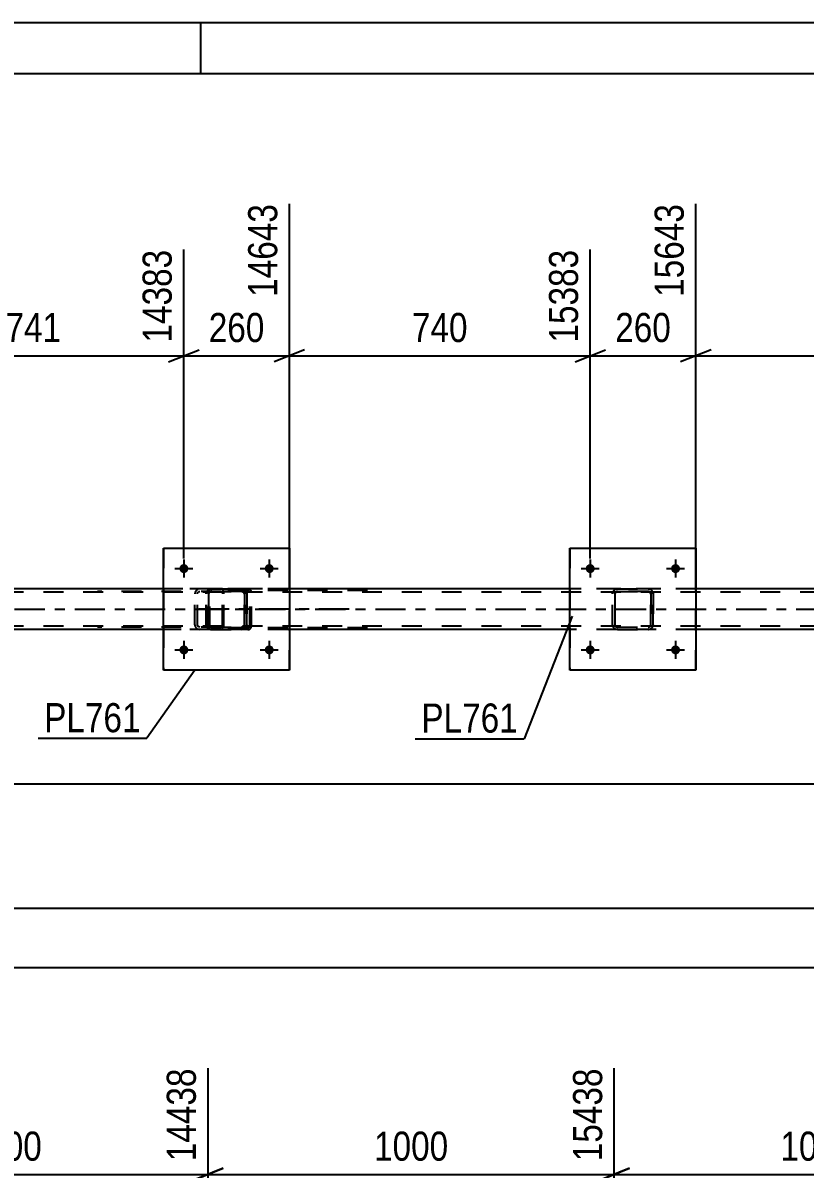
# Model space of a CAD drawing. Header units: millimetres. Extents: x 0 to 841, y 0 to 594.
# Drawn here: x 613.5 to 690.5, y 481.2 to 594 of the extents above; entities that cross this region are included whole.
import ezdxf

# ---------------------------------------------------------------- set-up
doc = ezdxf.new("R2010")
doc.units = ezdxf.units.MM
doc.linetypes.add('DXK_LINE_DOT2', pattern=[3.9198, 1.9599, -1.9599])
doc.linetypes.add('DXK_LINE_DOT3', pattern=[5.9187, 2.979, -0.9799, 0.9799, -0.9799])
doc.styles.add('Arial Narrow', font='ARIALN.TTF', dxfattribs={"height": 0.2})

# ---------------------------------------------------------------- blocks, each defined once
blk = doc.blocks.new('Unknown-318889209-1133')
at = {"color": 5, "linetype": 'Continuous'}
for p, q in [((841, 594), (0, 594)), ((631, 589), (631, 594)), ((836, 589), (5, 589))]:
    blk.add_line(p, q, dxfattribs=at)
blk = doc.blocks.new('Part-318889209-5062 - 4978')
at = {"color": 7, "linetype": 'DXK_LINE_DOT2'}
for p, q in [((671.51, 537.83), (671.55, 538.01)), ((671.55, 538.01), (671.52, 537.83)), ((671.82, 538), (671.77, 537.92)), ((671.78, 537.92), (671.83, 538)), ((671.81, 538.27), (671.99, 538.31)), ((672, 538.31), (671.81, 538.27)), ((671.9, 538.05), (671.82, 538)), ((671.83, 538), (671.91, 538.05)), ((671.99, 538.07), (671.9, 538.05)), ((671.91, 538.05), (672, 538.07)), ((672, 538.31), (671.99, 538.31)), ((671.99, 538.31), (675.03, 538.31)), ((671.99, 538.07), (672, 538.07)), ((675.03, 538.07), (671.99, 538.07)), ((672, 538.31), (675.04, 538.31)), ((672, 538.07), (675.04, 538.07)), ((675.03, 538.31), (675.04, 538.31)), ((675.03, 538.31), (675.22, 538.27)), ((675.04, 538.07), (675.03, 538.07)), ((675.12, 538.05), (675.03, 538.07)), ((675.22, 538.27), (675.04, 538.31)), ((675.04, 538.07), (675.13, 538.05)), ((675.12, 538.05), (675.13, 538.05)), ((675.2, 538), (675.12, 538.05)), ((675.13, 538.05), (675.21, 538)), ((675.25, 537.92), (675.2, 538)), ((675.21, 538), (675.26, 537.92)), ((675.48, 538.01), (675.51, 537.83)), ((675.52, 537.83), (675.48, 538.01)), ((671.51, 537.83), (671.52, 537.83)), ((671.51, 534.79), (671.51, 537.83)), ((671.52, 534.79), (671.52, 537.83)), ((671.77, 537.92), (671.75, 537.83)), ((671.76, 537.83), (671.75, 537.83)), ((671.75, 537.83), (671.75, 534.79)), ((671.76, 537.83), (671.78, 537.92)), ((671.76, 534.79), (671.76, 537.83)), ((675.27, 537.83), (675.25, 537.92)), ((675.26, 537.92), (675.28, 537.83)), ((675.28, 537.83), (675.27, 537.83)), ((675.27, 537.83), (675.27, 534.79)), ((675.28, 534.79), (675.28, 537.83)), ((675.52, 537.83), (675.51, 537.83)), ((675.51, 537.83), (675.51, 534.79)), ((675.52, 534.79), (675.52, 537.83)), ((671.52, 534.79), (671.51, 534.79)), ((671.55, 534.6), (671.51, 534.79)), ((671.52, 534.79), (671.55, 534.6)), ((671.75, 534.79), (671.76, 534.79)), ((671.75, 534.79), (671.77, 534.7)), ((671.78, 534.7), (671.76, 534.79)), ((671.77, 534.7), (671.82, 534.62)), ((671.83, 534.62), (671.78, 534.7)), ((671.82, 534.62), (671.9, 534.57)), ((671.91, 534.57), (671.83, 534.62)), ((671.9, 534.57), (671.99, 534.55)), ((672, 534.55), (671.91, 534.57)), ((675.03, 534.55), (675.12, 534.57)), ((675.13, 534.57), (675.04, 534.55)), ((675.12, 534.57), (675.2, 534.62)), ((675.21, 534.62), (675.13, 534.57)), ((675.2, 534.62), (675.25, 534.7)), ((675.26, 534.7), (675.21, 534.62)), ((675.25, 534.7), (675.27, 534.79)), ((675.28, 534.79), (675.26, 534.7)), ((675.27, 534.79), (675.28, 534.79)), ((675.51, 534.79), (675.48, 534.6)), ((675.48, 534.6), (675.52, 534.79)), ((675.51, 534.79), (675.52, 534.79)), ((671.81, 534.34), (671.81, 534.34)), ((671.99, 534.31), (671.81, 534.34)), ((671.81, 534.34), (672, 534.31)), ((672, 534.55), (671.99, 534.55)), ((671.99, 534.55), (675.03, 534.55)), ((672, 534.31), (671.99, 534.31)), ((671.99, 534.31), (675.03, 534.31)), ((672, 534.55), (675.04, 534.55)), ((672, 534.31), (675.04, 534.31)), ((675.03, 534.55), (675.04, 534.55)), ((675.22, 534.34), (675.03, 534.31)), ((675.03, 534.31), (675.04, 534.31)), ((675.04, 534.31), (675.22, 534.34))]:
    blk.add_line(p, q, dxfattribs=at)
for centre, start, end in [((671.99, 537.83), 112.5, 157.5), ((672, 537.83), 112.5, 157.5), ((675.03, 537.83), 22.5, 67.5), ((675.04, 537.83), 22.5, 67.5), ((671.99, 534.79), 202.5, 247.5), ((672, 534.79), 202.5, 247.5), ((675.03, 534.79), 292.5, 337.5), ((675.04, 534.79), 292.5, 337.5)]:
    blk.add_arc(centre, 0.48, start, end, dxfattribs=at)
blk = doc.blocks.new('Part-318889209-4981 - 4978')
at = {"color": 7, "linetype": 'DXK_LINE_DOT2'}
for p, q in [((631.74, 538.11), (631.72, 537.99)), ((631.72, 534.63), (631.72, 537.99)), ((631.89, 537.99), (631.9, 538.05)), ((631.89, 534.63), (631.89, 537.99)), ((631.9, 538.05), (631.94, 538.1)), ((632.06, 538.31), (631.93, 538.28)), ((631.94, 538.1), (631.99, 538.14)), ((631.99, 538.14), (632.06, 538.15)), ((647.38, 538.31), (632.06, 538.31)), ((647.38, 538.15), (632.06, 538.15)), ((635.76, 538.28), (635.63, 538.31)), ((635.63, 538.15), (635.7, 538.14)), ((635.7, 538.14), (635.75, 538.1)), ((635.75, 538.1), (635.79, 538.05)), ((635.79, 538.05), (635.8, 537.99)), ((635.8, 534.63), (635.8, 537.99)), ((635.97, 537.99), (635.95, 538.11)), ((635.97, 534.63), (635.97, 537.99)), ((631.72, 534.63), (631.74, 534.51)), ((631.9, 534.57), (631.89, 534.63)), ((631.94, 534.52), (631.9, 534.57)), ((635.79, 534.57), (635.75, 534.52)), ((635.8, 534.63), (635.79, 534.57)), ((635.95, 534.51), (635.97, 534.63)), ((631.93, 534.33), (632.06, 534.31)), ((631.99, 534.48), (631.94, 534.52)), ((632.06, 534.47), (631.99, 534.48)), ((647.38, 534.47), (632.06, 534.47)), ((647.38, 534.31), (632.06, 534.31)), ((635.7, 534.48), (635.63, 534.47)), ((635.63, 534.31), (635.76, 534.33)), ((635.75, 534.52), (635.7, 534.48))]:
    blk.add_line(p, q, dxfattribs=at)
at = {"color": 7, "linetype": 'DXK_LINE_DOT3'}
blk.add_line((645.6, 536.31), (630.42, 536.31), dxfattribs=at)
at = {"color": 7, "linetype": 'DXK_LINE_DOT2'}
for centre, start, end in [((632.04, 537.97), 110.7583, 155.68), ((635.64, 537.97), 24.32, 69.2417), ((632.04, 534.64), 204.32, 249.2417), ((635.64, 534.64), 290.7583, 335.68)]:
    blk.add_arc(centre, 0.331, start, end, dxfattribs=at)
blk = doc.blocks.new('Part-318889209-5008 - 4978')
at = {"color": 7, "linetype": 'DXK_LINE_DOT2'}
for p, q in [((632.99, 538.31), (620.83, 538.31)), ((632.99, 538.07), (620.83, 538.07)), ((630.44, 538.01), (630.4, 537.83)), ((630.67, 537.92), (630.72, 538)), ((630.9, 538.31), (630.71, 538.27)), ((630.72, 538), (630.8, 538.05)), ((630.8, 538.05), (630.9, 538.07)), ((631.72, 538.07), (631.72, 538.31)), ((633.1, 538.27), (632.99, 538.31)), ((632.99, 538.07), (633.04, 538.05)), ((633.04, 538.05), (633.09, 538)), ((633.09, 538), (633.12, 537.92)), ((633.18, 538.17), (633.1, 538.27)), ((633.24, 538.01), (633.18, 538.17)), ((633.26, 537.83), (633.24, 538.01)), ((630.4, 534.79), (630.4, 537.83)), ((630.65, 537.83), (630.67, 537.92)), ((630.65, 534.79), (630.65, 537.83)), ((633.12, 537.92), (633.13, 537.83)), ((633.13, 534.79), (633.13, 537.83)), ((633.26, 534.79), (633.26, 537.83)), ((630.4, 534.79), (630.44, 534.6)), ((630.67, 534.7), (630.65, 534.79)), ((630.72, 534.62), (630.67, 534.7)), ((630.8, 534.57), (630.72, 534.62)), ((630.9, 534.55), (630.8, 534.57)), ((633.04, 534.57), (632.99, 534.55)), ((633.09, 534.62), (633.04, 534.57)), ((633.12, 534.7), (633.09, 534.62)), ((633.13, 534.79), (633.12, 534.7)), ((633.19, 534.48), (633.24, 534.6)), ((633.24, 534.6), (633.26, 534.79)), ((632.99, 534.55), (620.83, 534.55)), ((632.99, 534.31), (620.83, 534.31)), ((630.71, 534.34), (630.9, 534.31)), ((631.72, 534.31), (631.72, 534.55)), ((632.99, 534.31), (633.1, 534.34)), ((633.1, 534.34), (633.18, 534.45)), ((633.18, 534.45), (633.19, 534.48))]:
    blk.add_line(p, q, dxfattribs=at)
for centre, start, end in [((630.89, 537.81), 111.1941, 156.1506), ((630.89, 534.8), 203.8494, 248.8059)]:
    blk.add_arc(centre, 0.492, start, end, dxfattribs=at)
blk = doc.blocks.new('Part-318889209-5025 - 4978')
at = {"color": 7, "linetype": 'DXK_LINE_DOT2'}
for p, q in [((774.25, 537.99), (97.73, 537.99)), ((774.25, 538.31), (107.33, 538.31)), ((639.72, 538.31), (627.32, 538.31)), ((679.72, 538.31), (667.32, 538.31)), ((774.25, 534.63), (97.73, 534.63)), ((639.72, 534.31), (627.32, 534.31)), ((679.72, 534.31), (667.32, 534.31))]:
    blk.add_line(p, q, dxfattribs=at)
at = {"color": 2, "linetype": 'Continuous'}
for p, q in [((627.32, 538.31), (599.72, 538.31)), ((667.32, 538.31), (639.72, 538.31)), ((707.32, 538.31), (679.72, 538.31)), ((627.32, 534.31), (599.72, 534.31)), ((667.32, 534.31), (639.72, 534.31)), ((707.32, 534.31), (679.72, 534.31))]:
    blk.add_line(p, q, dxfattribs=at)
at = {"color": 7, "linetype": 'DXK_LINE_DOT3'}
blk.add_line((97.73, 536.31), (774.25, 536.31), dxfattribs=at)
blk = doc.blocks.new('Part-318889209-5057 - 4978')
at = {"color": 2, "linetype": 'Continuous'}
for p, q in [((667.32, 530.31), (667.32, 542.31)), ((667.32, 542.31), (667.32, 542.31)), ((667.32, 542.31), (679.72, 542.31)), ((679.72, 542.31), (679.72, 530.31)), ((667.32, 530.31), (667.32, 530.31)), ((679.72, 530.31), (667.32, 530.31))]:
    blk.add_line(p, q, dxfattribs=at)
at = {"color": 7, "linetype": 'DXK_LINE_DOT2'}
for p, q in [((667.32, 542.31), (667.32, 530.31)), ((667.32, 542.31), (667.32, 542.31)), ((679.72, 530.31), (679.72, 542.31)), ((667.32, 530.31), (667.32, 530.31))]:
    blk.add_line(p, q, dxfattribs=at)
blk = doc.blocks.new('Bolt-318889209-5141 - 4978')
at = {"linetype": 'Continuous'}
for points in [[(628.88, 540.31), (628.89, 540.4), (628.92, 540.49), (628.97, 540.57), (629.03, 540.64), (629.1, 540.69), (629.19, 540.73), (629.28, 540.75), (629.37, 540.75), (629.46, 540.73), (629.54, 540.69), (629.62, 540.64), (629.68, 540.57), (629.72, 540.49), (629.75, 540.4), (629.76, 540.31), (629.75, 540.22), (629.72, 540.13), (629.68, 540.05), (629.62, 539.98), (629.54, 539.93), (629.46, 539.89), (629.37, 539.87), (629.28, 539.87), (629.19, 539.89), (629.1, 539.93), (629.03, 539.98), (628.97, 540.05), (628.92, 540.13), (628.89, 540.22)], [(637.28, 540.31), (637.29, 540.4), (637.32, 540.49), (637.37, 540.57), (637.43, 540.64), (637.5, 540.69), (637.59, 540.73), (637.68, 540.75), (637.77, 540.75), (637.86, 540.73), (637.94, 540.69), (638.02, 540.64), (638.08, 540.57), (638.12, 540.49), (638.15, 540.4), (638.16, 540.31), (638.15, 540.22), (638.12, 540.13), (638.08, 540.05), (638.02, 539.98), (637.94, 539.93), (637.86, 539.89), (637.77, 539.87), (637.68, 539.87), (637.59, 539.89), (637.5, 539.93), (637.43, 539.98), (637.37, 540.05), (637.32, 540.13), (637.29, 540.22)]]:
    blk.add_hatch(color=1, dxfattribs=at).paths.add_polyline_path(points)
at = {"color": 1, "linetype": 'Continuous'}
for p, q in [((628.44, 540.31), (630.2, 540.31)), ((629.32, 541.19), (629.32, 539.43)), ((636.84, 540.31), (638.6, 540.31)), ((637.72, 541.19), (637.72, 539.43))]:
    blk.add_line(p, q, dxfattribs=at)
blk = doc.blocks.new('Bolt-318889209-5142 - 4978')
at = {"linetype": 'Continuous'}
for points in [[(628.88, 532.31), (628.89, 532.4), (628.92, 532.49), (628.97, 532.57), (629.03, 532.64), (629.1, 532.69), (629.19, 532.73), (629.28, 532.75), (629.37, 532.75), (629.46, 532.73), (629.54, 532.69), (629.62, 532.64), (629.68, 532.57), (629.72, 532.49), (629.75, 532.4), (629.76, 532.31), (629.75, 532.22), (629.72, 532.13), (629.68, 532.05), (629.62, 531.98), (629.54, 531.93), (629.46, 531.89), (629.37, 531.87), (629.28, 531.87), (629.19, 531.89), (629.1, 531.93), (629.03, 531.98), (628.97, 532.05), (628.92, 532.13), (628.89, 532.22)], [(637.28, 532.31), (637.29, 532.4), (637.32, 532.49), (637.37, 532.57), (637.43, 532.64), (637.5, 532.69), (637.59, 532.73), (637.68, 532.75), (637.77, 532.75), (637.86, 532.73), (637.94, 532.69), (638.02, 532.64), (638.08, 532.57), (638.12, 532.49), (638.15, 532.4), (638.16, 532.31), (638.15, 532.22), (638.12, 532.13), (638.08, 532.05), (638.02, 531.98), (637.94, 531.93), (637.86, 531.89), (637.77, 531.87), (637.68, 531.87), (637.59, 531.89), (637.5, 531.93), (637.43, 531.98), (637.37, 532.05), (637.32, 532.13), (637.29, 532.22)]]:
    blk.add_hatch(color=1, dxfattribs=at).paths.add_polyline_path(points)
at = {"color": 1, "linetype": 'Continuous'}
for p, q in [((628.44, 532.31), (630.2, 532.31)), ((629.32, 533.19), (629.32, 531.43)), ((636.84, 532.31), (638.6, 532.31)), ((637.72, 533.19), (637.72, 531.43))]:
    blk.add_line(p, q, dxfattribs=at)
blk = doc.blocks.new('Part-318889209-5210 - 4978')
at = {"color": 2, "linetype": 'Continuous'}
for p, q in [((627.32, 530.31), (627.32, 542.31)), ((627.32, 542.31), (627.32, 542.31)), ((627.32, 542.31), (639.72, 542.31)), ((639.72, 542.31), (639.72, 530.31)), ((627.32, 530.31), (627.32, 530.31)), ((639.72, 530.31), (627.32, 530.31))]:
    blk.add_line(p, q, dxfattribs=at)
at = {"color": 7, "linetype": 'DXK_LINE_DOT2'}
for p, q in [((627.32, 542.31), (627.32, 530.31)), ((627.32, 542.31), (627.32, 542.31)), ((639.72, 530.31), (639.72, 542.31)), ((627.32, 530.31), (627.32, 530.31))]:
    blk.add_line(p, q, dxfattribs=at)
blk = doc.blocks.new('Part-318889209-5211 - 4978')
at = {"color": 7, "linetype": 'DXK_LINE_DOT2'}
for p, q in [((631.52, 537.83), (631.55, 538.01)), ((631.56, 538.01), (631.52, 537.83)), ((631.78, 537.92), (631.83, 538)), ((631.83, 538), (631.78, 537.92)), ((631.81, 538.27), (632, 538.31)), ((632, 538.31), (631.82, 538.27)), ((631.83, 538), (631.91, 538.05)), ((631.91, 538.05), (631.83, 538)), ((631.91, 538.05), (632, 538.07)), ((632, 538.07), (631.91, 538.05)), ((632, 538.31), (635.04, 538.31)), ((632, 538.31), (632, 538.31)), ((632, 538.31), (635.04, 538.31)), ((632, 538.07), (635.04, 538.07)), ((632, 538.07), (632, 538.07)), ((635.04, 538.07), (632, 538.07)), ((635.04, 538.31), (635.04, 538.31)), ((635.04, 538.31), (635.22, 538.27)), ((635.23, 538.27), (635.04, 538.31)), ((635.04, 538.07), (635.04, 538.07)), ((635.04, 538.07), (635.13, 538.05)), ((635.13, 538.05), (635.04, 538.07)), ((635.13, 538.05), (635.13, 538.05)), ((635.13, 538.05), (635.21, 538)), ((635.21, 538), (635.13, 538.05)), ((635.21, 538), (635.26, 537.92)), ((635.26, 537.92), (635.21, 538)), ((635.48, 538.01), (635.52, 537.83)), ((635.52, 537.83), (635.49, 538.01)), ((631.52, 534.79), (631.52, 537.83)), ((631.52, 537.83), (631.52, 537.83)), ((631.52, 534.79), (631.52, 537.83)), ((631.76, 537.83), (631.78, 537.92)), ((631.78, 537.92), (631.76, 537.83)), ((631.76, 534.79), (631.76, 537.83)), ((631.76, 537.83), (631.76, 537.83)), ((631.76, 537.83), (631.76, 534.79)), ((635.26, 537.92), (635.28, 537.83)), ((635.28, 537.83), (635.26, 537.92)), ((635.28, 534.79), (635.28, 537.83)), ((635.28, 537.83), (635.28, 537.83)), ((635.28, 537.83), (635.28, 534.79)), ((635.52, 534.79), (635.52, 537.83)), ((635.52, 537.83), (635.52, 537.83)), ((635.52, 537.83), (635.52, 534.79)), ((631.52, 534.79), (631.52, 534.79)), ((631.55, 534.6), (631.52, 534.79)), ((631.52, 534.79), (631.56, 534.6)), ((631.76, 534.79), (631.76, 534.79)), ((631.78, 534.7), (631.76, 534.79)), ((631.76, 534.79), (631.78, 534.7)), ((631.83, 534.62), (631.78, 534.7)), ((631.78, 534.7), (631.83, 534.62)), ((631.91, 534.57), (631.83, 534.62)), ((631.83, 534.62), (631.91, 534.57)), ((632, 534.55), (631.91, 534.57)), ((631.91, 534.57), (632, 534.55)), ((635.13, 534.57), (635.04, 534.55)), ((635.04, 534.55), (635.13, 534.57)), ((635.21, 534.62), (635.13, 534.57)), ((635.13, 534.57), (635.21, 534.62)), ((635.26, 534.7), (635.21, 534.62)), ((635.21, 534.62), (635.26, 534.7)), ((635.28, 534.79), (635.26, 534.7)), ((635.26, 534.7), (635.28, 534.79)), ((635.28, 534.79), (635.28, 534.79)), ((635.52, 534.79), (635.48, 534.6)), ((635.49, 534.6), (635.52, 534.79)), ((635.52, 534.79), (635.52, 534.79)), ((631.81, 534.34), (631.82, 534.34)), ((632, 534.31), (631.81, 534.34)), ((631.82, 534.34), (632, 534.31)), ((632, 534.55), (635.04, 534.55)), ((632, 534.55), (632, 534.55)), ((632, 534.55), (635.04, 534.55)), ((632, 534.31), (635.04, 534.31)), ((632, 534.31), (632, 534.31)), ((632, 534.31), (635.04, 534.31)), ((635.04, 534.55), (635.04, 534.55)), ((635.22, 534.34), (635.04, 534.31)), ((635.04, 534.31), (635.23, 534.34)), ((635.04, 534.31), (635.04, 534.31))]:
    blk.add_line(p, q, dxfattribs=at)
at = {"color": 7, "linetype": 'DXK_LINE_DOT3'}
blk.add_line((633.53, 536.31), (633.51, 536.31), dxfattribs=at)
at = {"color": 7, "linetype": 'DXK_LINE_DOT2'}
for centre, start, end in [((632, 537.83), 112.5, 157.5), ((632, 537.83), 112.5, 157.5), ((635.04, 537.83), 22.5, 67.5), ((635.04, 537.83), 22.5, 67.5), ((632, 534.79), 202.5, 247.5), ((632, 534.79), 202.5, 247.5), ((635.04, 534.79), 292.5, 337.5), ((635.04, 534.79), 292.5, 337.5)]:
    blk.add_arc(centre, 0.48, start, end, dxfattribs=at)
blk = doc.blocks.new('Bolt-318889209-5274 - 4978')
at = {"linetype": 'Continuous'}
for points in [[(668.88, 532.31), (668.89, 532.4), (668.92, 532.49), (668.96, 532.57), (669.02, 532.64), (669.1, 532.69), (669.18, 532.73), (669.27, 532.75), (669.36, 532.75), (669.45, 532.73), (669.54, 532.69), (669.61, 532.64), (669.67, 532.57), (669.72, 532.49), (669.75, 532.4), (669.76, 532.31), (669.75, 532.22), (669.72, 532.13), (669.67, 532.05), (669.61, 531.98), (669.54, 531.93), (669.45, 531.89), (669.36, 531.87), (669.27, 531.87), (669.18, 531.89), (669.1, 531.93), (669.02, 531.98), (668.96, 532.05), (668.92, 532.13), (668.89, 532.22)], [(677.28, 532.31), (677.29, 532.4), (677.32, 532.49), (677.36, 532.57), (677.42, 532.64), (677.5, 532.69), (677.58, 532.73), (677.67, 532.75), (677.76, 532.75), (677.85, 532.73), (677.94, 532.69), (678.01, 532.64), (678.07, 532.57), (678.12, 532.49), (678.15, 532.4), (678.16, 532.31), (678.15, 532.22), (678.12, 532.13), (678.07, 532.05), (678.01, 531.98), (677.94, 531.93), (677.85, 531.89), (677.76, 531.87), (677.67, 531.87), (677.58, 531.89), (677.5, 531.93), (677.42, 531.98), (677.36, 532.05), (677.32, 532.13), (677.29, 532.22)]]:
    blk.add_hatch(color=1, dxfattribs=at).paths.add_polyline_path(points)
at = {"color": 1, "linetype": 'Continuous'}
for p, q in [((668.44, 532.31), (670.2, 532.31)), ((669.32, 533.19), (669.32, 531.43)), ((676.84, 532.31), (678.6, 532.31)), ((677.72, 533.19), (677.72, 531.43))]:
    blk.add_line(p, q, dxfattribs=at)
blk = doc.blocks.new('Bolt-318889209-5275 - 4978')
at = {"linetype": 'Continuous'}
for points in [[(668.88, 540.31), (668.89, 540.4), (668.92, 540.49), (668.96, 540.57), (669.02, 540.64), (669.1, 540.69), (669.18, 540.73), (669.27, 540.75), (669.36, 540.75), (669.45, 540.73), (669.54, 540.69), (669.61, 540.64), (669.67, 540.57), (669.72, 540.49), (669.75, 540.4), (669.76, 540.31), (669.75, 540.22), (669.72, 540.13), (669.67, 540.05), (669.61, 539.98), (669.54, 539.93), (669.45, 539.89), (669.36, 539.87), (669.27, 539.87), (669.18, 539.89), (669.1, 539.93), (669.02, 539.98), (668.96, 540.05), (668.92, 540.13), (668.89, 540.22)], [(677.28, 540.31), (677.29, 540.4), (677.32, 540.49), (677.36, 540.57), (677.42, 540.64), (677.5, 540.69), (677.58, 540.73), (677.67, 540.75), (677.76, 540.75), (677.85, 540.73), (677.94, 540.69), (678.01, 540.64), (678.07, 540.57), (678.12, 540.49), (678.15, 540.4), (678.16, 540.31), (678.15, 540.22), (678.12, 540.13), (678.07, 540.05), (678.01, 539.98), (677.94, 539.93), (677.85, 539.89), (677.76, 539.87), (677.67, 539.87), (677.58, 539.89), (677.5, 539.93), (677.42, 539.98), (677.36, 540.05), (677.32, 540.13), (677.29, 540.22)]]:
    blk.add_hatch(color=1, dxfattribs=at).paths.add_polyline_path(points)
at = {"color": 1, "linetype": 'Continuous'}
for p, q in [((668.44, 540.31), (670.2, 540.31)), ((669.32, 541.19), (669.32, 539.43)), ((676.84, 540.31), (678.6, 540.31)), ((677.72, 541.19), (677.72, 539.43))]:
    blk.add_line(p, q, dxfattribs=at)
blk = doc.blocks.new('StraightDimension-318889209-5960 - 4978')
at = {"color": 7, "linetype": 'Continuous'}
blk.add_line((62.29, 506.89), (774.25, 506.89), dxfattribs=at)
blk = doc.blocks.new('StraightDimension-318889209-17965 - 4978')
at = {"color": 7, "linetype": 'Continuous'}
for p, q in [((639.71, 539.31), (639.71, 576.19)), ((669.32, 541.31), (669.32, 571.69)), ((641.21, 561.85), (638.21, 560.65)), ((667.82, 560.65), (670.82, 561.85)), ((639.71, 561.25), (669.32, 561.25))]:
    blk.add_line(p, q, dxfattribs=at)
at = {"color": 0}
blk.add_wipeout([(657.86, 562), (657.86, 566.2), (651.17, 566.2), (651.17, 562)], dxfattribs=at)
at = {"color": 3, "style": 'Arial Narrow'}
blk.add_text('740', height=2.863, dxfattribs=at).set_placement((651.77, 562.6))
at = {"color": 0, "linetype": 'Continuous'}
blk.add_wipeout([(668.72, 572.29), (664.52, 572.29), (664.52, 561.95), (668.72, 561.95)], dxfattribs=at)
at = {"color": 3, "linetype": 'Continuous', "style": 'Arial Narrow'}
blk.add_text('15383', height=2.863, rotation=90.0002, dxfattribs=at).set_placement((668.12, 562.55))
blk = doc.blocks.new('StraightDimension-318889209-5981 - 4978')
at = {"color": 7, "linetype": 'Continuous'}
blk.add_line((61.65, 501.06), (774.89, 501.06), dxfattribs=at)
blk = doc.blocks.new('StraightDimension-318889209-6029 - 4978')
at = {"color": 7, "linetype": 'Continuous'}
blk.add_line((62.29, 519.14), (719.12, 519.14), dxfattribs=at)
blk = doc.blocks.new('StraightDimension-318889209-17963 - 4978')
at = {"color": 7, "linetype": 'Continuous'}
for p, q in [((679.72, 539.31), (679.72, 576.19)), ((709.32, 541.31), (709.32, 571.69)), ((681.22, 561.85), (678.22, 560.65)), ((707.82, 560.65), (710.82, 561.85)), ((679.72, 561.25), (709.32, 561.25))]:
    blk.add_line(p, q, dxfattribs=at)
at = {"color": 0}
blk.add_wipeout([(697.86, 562), (697.86, 566.2), (691.17, 566.2), (691.17, 562)], dxfattribs=at)
at = {"color": 3, "style": 'Arial Narrow'}
blk.add_text('740', height=2.863, dxfattribs=at).set_placement((691.77, 562.6))
at = {"color": 0, "linetype": 'Continuous'}
blk.add_wipeout([(708.72, 572.29), (704.52, 572.29), (704.52, 561.95), (708.72, 561.95)], dxfattribs=at)
at = {"color": 3, "linetype": 'Continuous', "style": 'Arial Narrow'}
blk.add_text('16383', height=2.863, rotation=90.0002, dxfattribs=at).set_placement((708.12, 562.55))
blk = doc.blocks.new('StraightDimension-318889209-17964 - 4978')
at = {"color": 7, "linetype": 'Continuous'}
for p, q in [((679.72, 539.31), (679.72, 576.19)), ((669.32, 541.31), (669.32, 571.69)), ((667.82, 560.65), (670.82, 561.85)), ((681.22, 561.85), (678.22, 560.65)), ((669.32, 561.25), (679.72, 561.25))]:
    blk.add_line(p, q, dxfattribs=at)
at = {"color": 0}
blk.add_wipeout([(677.86, 562), (677.86, 566.2), (671.18, 566.2), (671.18, 562)], dxfattribs=at)
at = {"color": 3, "style": 'Arial Narrow'}
blk.add_text('260', height=2.863, dxfattribs=at).set_placement((671.78, 562.6))
at = {"color": 0, "linetype": 'Continuous'}
blk.add_wipeout([(679.12, 576.79), (674.92, 576.79), (674.92, 566.45), (679.12, 566.45)], dxfattribs=at)
at = {"color": 3, "linetype": 'Continuous', "style": 'Arial Narrow'}
blk.add_text('15643', height=2.863, rotation=90.0002, dxfattribs=at).set_placement((678.52, 567.05))
blk = doc.blocks.new('StraightDimension-318889209-17966 - 4978')
at = {"color": 7, "linetype": 'Continuous'}
for p, q in [((639.71, 539.31), (639.71, 576.19)), ((629.32, 541.31), (629.32, 571.69)), ((627.82, 560.65), (630.82, 561.85)), ((641.21, 561.85), (638.21, 560.65)), ((629.32, 561.25), (639.71, 561.25))]:
    blk.add_line(p, q, dxfattribs=at)
at = {"color": 0}
blk.add_wipeout([(637.86, 562), (637.86, 566.2), (631.17, 566.2), (631.17, 562)], dxfattribs=at)
at = {"color": 3, "style": 'Arial Narrow'}
blk.add_text('260', height=2.863, dxfattribs=at).set_placement((631.77, 562.6))
at = {"color": 0, "linetype": 'Continuous'}
blk.add_wipeout([(639.11, 576.79), (634.91, 576.79), (634.91, 566.45), (639.11, 566.45)], dxfattribs=at)
at = {"color": 3, "linetype": 'Continuous', "style": 'Arial Narrow'}
blk.add_text('14643', height=2.863, rotation=90.0002, dxfattribs=at).set_placement((638.51, 567.05))
blk = doc.blocks.new('StraightDimension-318889209-17967 - 4978')
at = {"color": 7, "linetype": 'Continuous'}
for p, q in [((599.69, 539.31), (599.69, 576.19)), ((629.32, 541.31), (629.32, 571.69)), ((601.19, 561.85), (598.19, 560.65)), ((627.82, 560.65), (630.82, 561.85)), ((599.69, 561.25), (629.32, 561.25))]:
    blk.add_line(p, q, dxfattribs=at)
at = {"color": 0}
blk.add_wipeout([(617.85, 562), (617.85, 566.2), (611.16, 566.2), (611.16, 562)], dxfattribs=at)
at = {"color": 3, "style": 'Arial Narrow'}
blk.add_text('741', height=2.863, dxfattribs=at).set_placement((611.76, 562.6))
at = {"color": 0, "linetype": 'Continuous'}
blk.add_wipeout([(628.72, 572.29), (624.52, 572.29), (624.52, 561.95), (628.72, 561.95)], dxfattribs=at)
at = {"color": 3, "linetype": 'Continuous', "style": 'Arial Narrow'}
blk.add_text('14383', height=2.863, rotation=90.0002, dxfattribs=at).set_placement((628.12, 562.55))
blk = doc.blocks.new('StraightDimension-318889209-19231 - 3132')
at = {"color": 7, "linetype": 'Continuous'}
for p, q in [((591.7, 443.45), (591.7, 491.14)), ((631.7, 443.45), (631.7, 491.14)), ((593.2, 481.3), (590.2, 480.1)), ((591.7, 480.7), (631.7, 480.7)), ((630.2, 480.1), (633.2, 481.3))]:
    blk.add_line(p, q, dxfattribs=at)
at = {"color": 0}
blk.add_wipeout([(615.96, 481.45), (615.96, 485.65), (607.44, 485.65), (607.44, 481.45)], dxfattribs=at)
at = {"color": 3, "style": 'Arial Narrow'}
blk.add_text('1000', height=2.863, dxfattribs=at).set_placement((608.04, 482.05))
at = {"color": 0, "linetype": 'Continuous'}
blk.add_wipeout([(631.1, 491.74), (626.9, 491.74), (626.9, 481.4), (631.1, 481.4)], dxfattribs=at)
at = {"color": 3, "linetype": 'Continuous', "style": 'Arial Narrow'}
blk.add_text('14438', height=2.863, rotation=90.0002, dxfattribs=at).set_placement((630.5, 482))
blk = doc.blocks.new('StraightDimension-318889209-19229 - 3132')
at = {"color": 7, "linetype": 'Continuous'}
for p, q in [((671.69, 443.43), (671.69, 491.14)), ((711.69, 443.45), (711.69, 491.14)), ((673.19, 481.3), (670.19, 480.1)), ((671.69, 480.7), (711.69, 480.7)), ((710.19, 480.1), (713.19, 481.3))]:
    blk.add_line(p, q, dxfattribs=at)
at = {"color": 0}
blk.add_wipeout([(695.95, 481.45), (695.95, 485.65), (687.44, 485.65), (687.44, 481.45)], dxfattribs=at)
at = {"color": 3, "style": 'Arial Narrow'}
blk.add_text('1000', height=2.863, dxfattribs=at).set_placement((688.04, 482.05))
at = {"color": 0, "linetype": 'Continuous'}
blk.add_wipeout([(711.09, 491.74), (706.89, 491.74), (706.89, 481.4), (711.09, 481.4)], dxfattribs=at)
at = {"color": 3, "linetype": 'Continuous', "style": 'Arial Narrow'}
blk.add_text('16438', height=2.863, rotation=90.0002, dxfattribs=at).set_placement((710.49, 482))
blk = doc.blocks.new('StraightDimension-318889209-19230 - 3132')
at = {"color": 7, "linetype": 'Continuous'}
for p, q in [((631.7, 443.45), (631.7, 491.14)), ((671.69, 443.43), (671.69, 491.14)), ((633.2, 481.3), (630.2, 480.1)), ((631.7, 480.7), (671.69, 480.7)), ((670.19, 480.1), (673.19, 481.3))]:
    blk.add_line(p, q, dxfattribs=at)
at = {"color": 0}
blk.add_wipeout([(655.95, 481.45), (655.95, 485.65), (647.44, 485.65), (647.44, 481.45)], dxfattribs=at)
at = {"color": 3, "style": 'Arial Narrow'}
blk.add_text('1000', height=2.863, dxfattribs=at).set_placement((648.04, 482.05))
at = {"color": 0, "linetype": 'Continuous'}
blk.add_wipeout([(671.09, 491.74), (666.89, 491.74), (666.89, 481.4), (671.09, 481.4)], dxfattribs=at)
at = {"color": 3, "linetype": 'Continuous', "style": 'Arial Narrow'}
blk.add_text('15438', height=2.863, rotation=90.0002, dxfattribs=at).set_placement((670.49, 482))
blk = doc.blocks.new('Mark-318889209-5053 - 4978')
at = {"color": 30, "linetype": 'Continuous'}
for p in [(667.53, 535.63), (652.1, 523.57)]:
    blk.add_line(p, (662.8, 523.57), dxfattribs=at)
at = {"color": 0}
blk.add_wipeout([(662.2, 524.17), (662.2, 527.17), (652.7, 527.17), (652.7, 524.17)], dxfattribs=at)
blk.add_wipeout([(662.2, 524.17), (662.2, 527.17), (652.7, 527.17), (652.7, 524.17)], dxfattribs=at)
at = {"color": 3, "style": 'Arial Narrow'}
blk.add_text('PL761', height=2.863, dxfattribs=at).set_placement((652.7, 524.17))
blk = doc.blocks.new('Mark-318889209-5206 - 4978')
at = {"color": 30, "linetype": 'Continuous'}
for p in [(630.4, 530.31), (614.97, 523.61)]:
    blk.add_line(p, (625.67, 523.61), dxfattribs=at)
at = {"color": 0}
blk.add_wipeout([(625.07, 524.21), (625.07, 527.21), (615.57, 527.21), (615.57, 524.21)], dxfattribs=at)
blk.add_wipeout([(625.07, 524.21), (625.07, 527.21), (615.57, 527.21), (615.57, 524.21)], dxfattribs=at)
at = {"color": 3, "style": 'Arial Narrow'}
blk.add_text('PL761', height=2.863, dxfattribs=at).set_placement((615.57, 524.21))

msp = doc.modelspace()

# ---------------------------------------------------------------- block references
for name in ['Unknown-318889209-1133', 'Part-318889209-5210 - 4978', 'Part-318889209-5057 - 4978', 'Part-318889209-5025 - 4978', 'Bolt-318889209-5141 - 4978', 'Bolt-318889209-5275 - 4978', 'Part-318889209-5008 - 4978', 'Part-318889209-4981 - 4978', 'Part-318889209-5211 - 4978', 'Part-318889209-5062 - 4978', 'Bolt-318889209-5142 - 4978', 'Bolt-318889209-5274 - 4978']:
    msp.add_blockref(name, (0, 0))

# ---------------------------------------------------------------- next in the draw order: block references
for name in ['StraightDimension-318889209-17965 - 4978', 'StraightDimension-318889209-17963 - 4978', 'StraightDimension-318889209-5960 - 4978', 'StraightDimension-318889209-19231 - 3132', 'StraightDimension-318889209-19229 - 3132']:
    msp.add_blockref(name, (0, 0))

# ---------------------------------------------------------------- next in the draw order: block references
for name in ['StraightDimension-318889209-17966 - 4978', 'StraightDimension-318889209-17964 - 4978', 'StraightDimension-318889209-5981 - 4978', 'StraightDimension-318889209-19230 - 3132']:
    msp.add_blockref(name, (0, 0))

# ---------------------------------------------------------------- next in the draw order: block references
for name in ['StraightDimension-318889209-17967 - 4978', 'StraightDimension-318889209-6029 - 4978']:
    msp.add_blockref(name, (0, 0))

# ---------------------------------------------------------------- next in the draw order: block references
for name in ['Mark-318889209-5053 - 4978', 'Mark-318889209-5206 - 4978']:
    msp.add_blockref(name, (0, 0))

doc.saveas('drawing.dxf')
